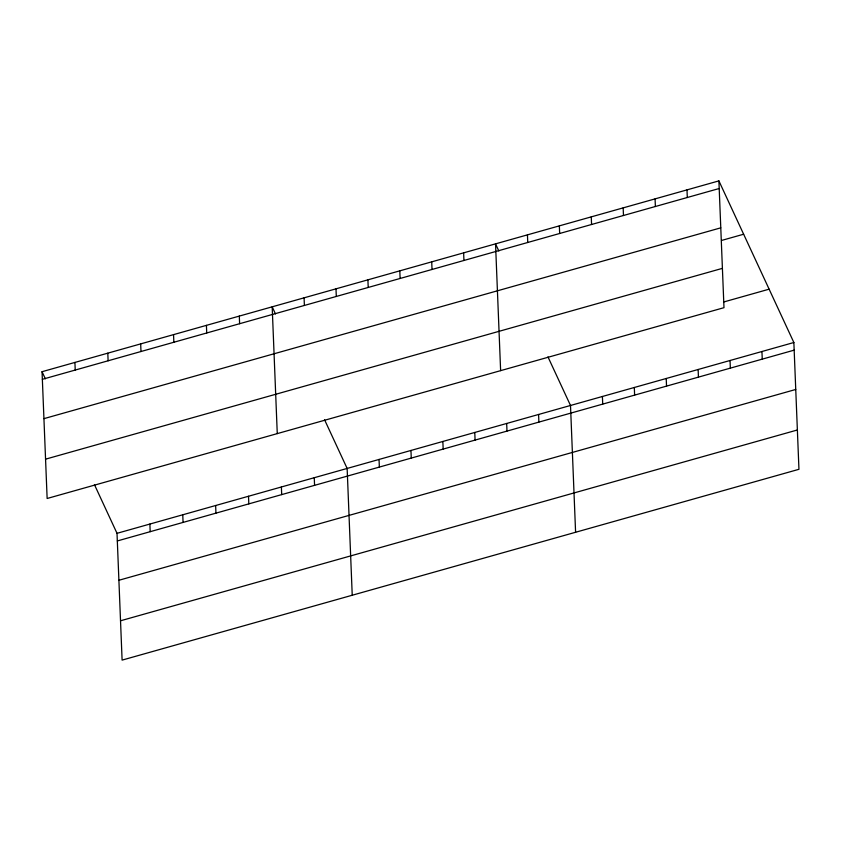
<?xml version="1.0" encoding="UTF-8"?>
<svg xmlns="http://www.w3.org/2000/svg" width="841" height="841" viewBox="0 0 841 841"><rect width="100%" height="100%" fill="white"/><g stroke="black" fill="none" stroke-linecap="round" stroke-linejoin="round"><path stroke-width="1.26" d="M718.897 180.889L723.985 307.68L47.138 498.492L42.05 371.701L718.897 180.889L793.862 342.508L798.95 469.299L122.103 660.111L117.015 533.32L94.476 484.731M42.355 379.323L719.202 188.51M43.932 418.65L720.779 227.837M721.546 240.452L743.633 234.229M45.561 459.165L722.408 268.353M723.712 301.982L769.116 289.178M117.015 533.32L793.862 342.508M117.319 540.952L794.167 350.14M118.896 580.269L795.744 389.467M120.526 620.784L797.373 429.982M498.839 250.965L495.538 243.858L500.626 370.65M547.964 356.889L570.503 405.478L575.591 532.269M275.48 313.935L272.179 306.818L277.267 433.609M324.605 419.848L347.144 468.448L352.232 595.239M42.05 371.701L45.351 378.807M761.946 351.506L762.251 359.139M730.041 360.505L730.345 368.127M698.135 369.504L698.44 377.125M686.992 189.887L687.297 197.509M666.219 378.492L666.535 386.124M655.076 198.875L655.381 206.508M634.314 387.491L634.619 395.112M623.17 207.874L623.475 215.496M602.408 396.489L602.713 404.111M591.265 216.873L591.57 224.494M559.349 225.861L559.664 233.493M538.587 414.476L538.892 422.098M527.444 234.86L527.749 242.492M506.681 423.475L506.986 431.097M474.776 432.463L475.081 440.095M463.633 252.847L463.938 260.479M442.86 441.462L443.175 449.083M431.717 261.845L432.022 269.477M410.955 450.461L411.26 458.082M399.811 270.844L400.116 278.466M379.049 459.449L379.354 467.081M367.906 279.832L368.211 287.464M335.99 288.831L336.305 296.463M314.261 477.72L314.566 485.341M304.085 297.83L304.389 305.451M281.388 486.981L281.693 494.613M248.516 496.253L248.82 503.875M239.307 316.09L239.611 323.722M215.643 505.515L215.948 513.147M206.423 325.362L206.728 332.983M182.76 514.787L183.065 522.419M173.551 334.623L173.856 342.255M149.887 524.059L150.192 531.68M140.678 343.895L140.983 351.517M107.806 353.157L108.111 360.789M74.923 362.429L75.227 370.061"/></g></svg>
